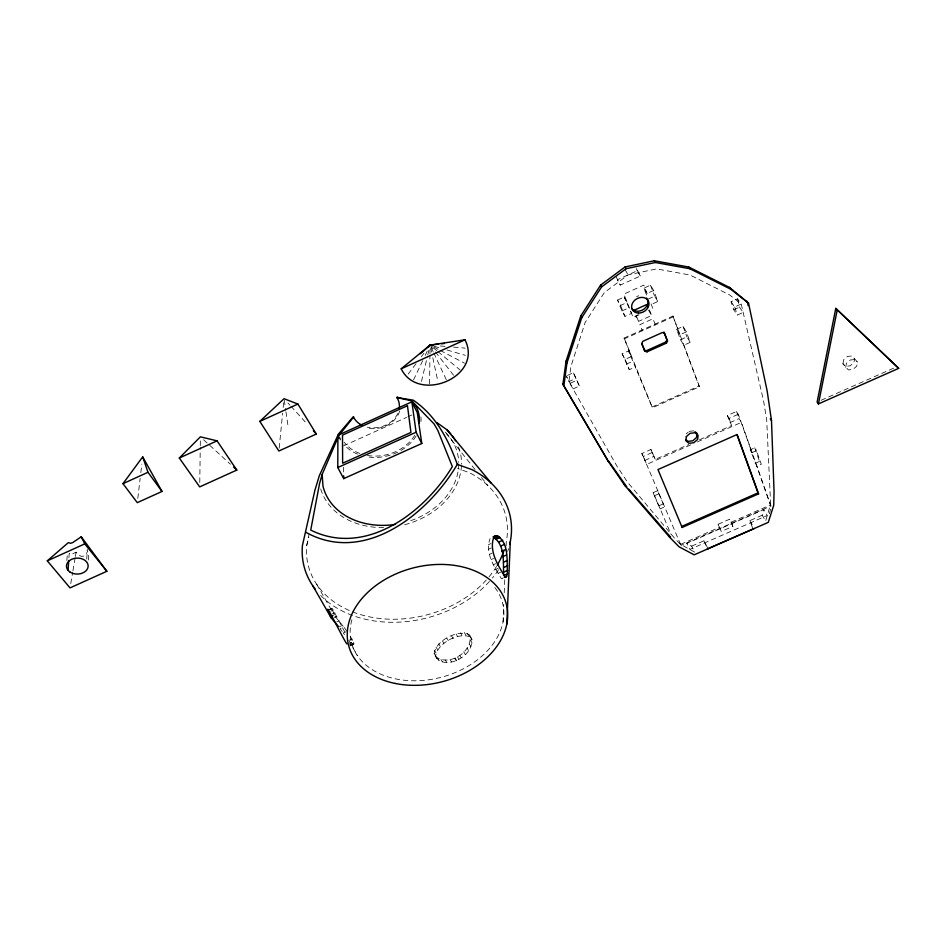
<?xml version="1.0" encoding="UTF-8"?>
<svg xmlns="http://www.w3.org/2000/svg" width="946" height="946" viewBox="0 0 946 946"><rect width="100%" height="100%" fill="white"/><g stroke="black" fill="none" stroke-linecap="round" stroke-linejoin="round"><path stroke-width="0.71" stroke-dasharray="4.73 3.55" d="M199.772 482.472L200.256 447.139M200.268 445.661L200.351 439.772M429.567 383.84L429.957 355.14M429.969 353.709L430.028 349.405M435.195 656.157C448.404 667.793 474.1 651.155 469.594 634.872C458.136 628.936 435.917 640.442 434.155 653.485C442.149 675.267 481.017 653.012 469.594 634.872M503.036 622.054L503.745 604.518M504.218 592.835L504.75 579.685M506.122 546.09L506.299 541.715A101.825 77.052 -14.4 0 0 469.382 472.681L457.592 468.483M88.451 560.044L88.829 552.76M86.76 559.121L87.292 549.366M68.916 557.679L69.212 553.469L70.997 554.51L76.106 552.192L78.695 555.018L81.332 556.354L83.851 556.071L86.051 554.214L87.789 550.903M66.87 560.481L67.296 554.628M436.721 658.593L435.68 655.921C437.454 642.913 459.626 631.443 471.073 637.356M279.176 448.097L282.618 413.236M283.185 407.419L283.906 400.158M137.797 498.365L140.162 478.333M140.836 472.61L141.853 464.025M70.749 583.611L72.7 572.176M72.937 570.757L75.136 557.904M75.373 556.473L76.106 552.192M842.921 363.772L843.702 359.681L847.486 356.441L852.05 355.968L857.502 362.105L856.698 366.208L852.902 369.437L848.337 369.91L842.921 363.772L845.582 366.327L850.135 365.842L853.907 362.625L854.711 358.534M845.665 367.367L846.457 363.264L850.265 360.012L854.841 359.527L857.502 362.105M503.13 577.9L502.279 578.857L501.203 578.349C494.179 566.867 484.813 552.511 490.063 538.617M486.315 579.981A101.825 77.052 -14.4 0 1 371.021 617.159A101.825 77.052 -14.4 0 1 306.729 545.464L309.117 533.934M421.49 381.404L427.45 356.264M427.769 354.868L429.094 349.287M306.729 545.464L308.916 537.068M737.549 298.794L739.488 307.166L743.166 312.452L737.419 315.03L733.777 309.732L731.069 301.715L737.549 298.794L741.226 304.056L763.635 401.21L766.721 420.296L770.612 504.183L765.621 521.069L762.216 515.203L763.86 509.598L686.796 543.406L689.776 549.413L767.289 515.44L763.86 509.598M769.228 513.832L770.895 508.581M350.103 645.988L349.784 643.457L353.461 641.837L349.795 635.452M351.333 645.456L353.78 644.368L353.461 641.837M413.556 379.902L422.744 360.568M425.192 355.412L427.639 350.257M408.164 374.108L416.063 363.666M421.325 356.701L423.95 353.225M686.228 433.859L688.132 432.204M731.069 301.715L734.711 306.989L741.226 304.056L729.65 294.975L690.072 275.038L656.536 268.889L628.132 274.884L604.352 292.562L585.136 322.527L570.887 366.516L568.865 381.605L617.052 466.354L627.446 482.046L674.664 538.321L679.997 543.95L694.671 552.157L691.656 546.138L686.796 543.406M640.359 275.996L637.202 270.745L617.289 279.791L620.316 285.089L640.359 275.996L635.901 267.351M617.572 300.059L624.147 297.079L627.186 302.436L620.576 305.428L617.572 300.059L621.948 310.962L624.951 316.366L631.526 313.398L624.147 297.079M646.508 295.01L643.871 288.14L650.458 285.16L653.674 290.446L657.86 301.502L651.262 304.482M653.674 290.446L647.04 293.449L643.871 288.14M621.948 310.962L628.475 308.006M648.093 299.137L654.644 296.181L657.86 301.502M343.504 445.885L406.52 417.411M407.868 416.808L411.888 414.987M638.077 314.817L635.476 315.999L638.55 321.404L651.64 315.503L649.547 310.063L652.835 308.585L650.209 301.727M639.047 314.805L633.146 317.478L623.899 294.123L643.836 285.089L648.105 296.204M622.149 353.828L625.093 359.385L631.526 356.488L624.053 338.089L672.925 316.059L699.496 386.76L652.433 407.785L628.534 350.954L622.149 353.828L629.327 369.709L635.724 366.835M624.053 338.089L624.455 338.822L673.363 316.78M567.446 375.385L573.359 372.724L575.996 378.388L568.865 381.605L566.264 375.917L573.016 388.901L579.39 386.027L573.359 372.724M676.615 329.314L683.036 326.417L686.37 331.833L690.249 342.346L683.816 345.243L680.529 339.78L676.615 329.314L679.902 334.742L686.37 331.833M570.403 383.189L576.741 380.339L579.39 386.027M733.777 309.732L739.488 307.166M626.37 364.127L632.732 361.266M680.529 339.78L686.914 336.906L690.249 342.346M652.031 407.017L699.047 386.015L699.496 386.76M690.722 444.857L646.686 464.403L641.814 453.548L650.931 449.492L655.318 459.366L688.794 444.514M699.508 439.76L731.636 425.499L727.344 415.531L736.544 411.439L738.282 414.265L751.964 452.637L756.481 450.639L761.293 464.261L756.812 466.248L750.225 449.776L754.731 447.777L756.481 450.639M641.814 453.548L643.256 456.48L652.421 452.413M727.344 415.531L729.047 418.369L738.282 414.265M644.746 460.477L653.84 456.445L655.318 459.366M729.922 422.661L739.098 418.593L741.416 422.365L770.955 505.98L681.215 545.357L680.068 543.394L681.215 545.357M697.391 441.9L741.416 422.365M329.303 609.508L331.81 608.396L333.229 610.111L345.29 633.004M329.705 609.732L332.212 608.621M330.733 611.222L333.229 610.111M332.342 613.871L334.86 612.748M488.42 544.695L490.986 543.548M821.128 400.276L894.561 367.746M334.364 617.537L336.847 616.437M488.692 549.177L491.222 548.053M336.717 621.948L339.2 620.848M489.59 554.261L492.121 553.15M339.224 626.796L341.695 625.696M491.128 559.594L493.646 558.483M347.005 631.337L343.8 626.962L340.087 628.605L342.499 631.881M653.095 492.712L657.565 490.738L659.019 493.706L654.549 495.68L653.095 492.712L658.723 505.885L660.178 508.877L664.612 506.914L657.565 490.738M493.173 564.774L495.68 563.674M345.775 631.881L343.303 632.969L345.408 636.055M495.586 569.457L498.093 568.345M498.199 573.276L500.706 572.176M349.547 640.111L352.007 639.035M658.723 505.885L663.146 503.934M755.074 463.363L759.543 461.388L761.293 464.261M350.138 644.995L352.586 643.919L353.78 644.368M350.398 645.278L354.064 643.658M718.038 524.297L729.626 519.212L731.258 522.168L732.878 526.39L721.29 531.475L718.038 524.297L721.29 531.475M680.718 544.352L719.634 527.265M731.258 522.168L770.375 504.998L756.812 466.248M691.656 546.138L703.954 540.745L708.069 548.739M752.508 527.762L749.847 520.631L762.216 515.203M689.078 431.376L693.962 430.832M440.339 345.988L446.205 346.484M453.524 347.123L465.243 348.14M434.32 346.319L441.356 348.376M446.997 350.008L465.302 355.329M433.907 347.099L439.003 349.784M440.28 350.446L464.474 363.158M350.576 642.31L352.586 643.919M433.434 347.856L436.768 350.623M437.88 351.545L460.123 369.992M203.603 439.76L230.386 464.202M287.962 402.984L289.914 405.125M290.895 406.201L307.509 424.411M334.943 616.26L343.8 626.962M475.046 469.535L444.62 431.435A69.235 54.549 -13.9 0 1 458.704 462.346M481.502 477.612L487.959 485.7M430.087 345.101L434.521 350.777M435.408 351.924L454.009 375.799M437.513 658.227L439.027 660.651M434.155 653.485L435.68 655.921M440.931 659.539L442.432 661.963M434.415 650.399L435.952 652.846M445.223 660.012L446.725 662.425M435.976 647.111L437.501 649.571M438.696 643.836L440.221 646.307M450.107 659.587L451.597 661.999M455.18 658.227L456.67 660.651M454.837 658.392L456.315 660.816M442.397 640.809L443.911 643.28M457.415 656.772L458.905 659.196M459.661 655.318L461.14 657.742M446.819 638.207L448.333 640.69M750.225 449.776L751.964 452.637M451.644 636.15L453.158 638.633M463.694 651.829L465.172 654.265M456.126 634.045L457.616 636.528M467.017 648.022L468.483 650.47M469.382 644.167L470.848 646.626M460.418 632.803L461.92 635.298M470.635 640.537L472.101 642.996M464.273 632.531L465.751 635.014M770.198 503.84L770.789 504.809M770.375 504.998L770.955 505.98M470.706 637.368L472.172 639.839M467.395 633.229L468.873 635.712M625.046 269.634L628.132 274.884M648.483 310.122L651.64 315.503M655.401 324.868L652.906 318.767L639.839 324.667L642.358 330.757M615.952 276.409L620.316 285.089M316.721 584.297L333.489 613.694M348.802 640.548L357.352 655.543M749.847 520.631L753.028 526.248M732.878 526.39L729.626 519.212M628.534 350.954L631.526 356.488M339.141 437.655L340.394 440.008M431.305 347.702L433.138 351.605M433.753 352.905L446.536 380.209M334.305 614.888L331.81 608.396M654.549 495.68L670.998 534.23M643.256 456.48L680.552 544.411M650.931 449.492L653.84 456.445M625.093 359.385L629.327 369.709M624.455 338.822L652.433 407.785M703.954 540.745L707.301 548.952M339.508 436.626L340.548 439.204M620.576 305.428L624.951 316.366M636.422 315.999L638.55 321.404M636.327 268.487L637.202 270.745M650.458 285.16L654.644 296.181M672.925 316.059L679.902 334.742M683.816 345.243L699.047 386.015M683.036 326.417L686.914 336.906M729.047 418.369L731.636 425.499M736.544 411.439L739.098 418.593M754.731 447.777L759.543 461.388M734.711 306.989L737.419 315.03M430.69 347.903L431.601 352.101M432.795 357.718L437.915 381.545M284.261 400.158L285.739 410.328M285.952 411.782L288.294 427.769M343.635 467.253L343.682 474.372M508.581 548.621A106.082 80.28 -14.4 0 1 507.671 551.412M498.554 569.74A106.082 80.28 -14.4 0 1 492.393 578.053M489.46 581.435A106.082 80.28 -14.4 0 1 320.197 594.951M458.479 446.95A72.121 56.831 -13.9 0 1 461.53 464.143M461.482 465.515A72.121 56.831 -13.9 0 1 404.439 524.758M383.65 527.549A72.121 56.831 -13.9 0 1 320.481 488.124M494.841 587.549A78.116 56.322 -14.8 0 1 435.917 678.542A78.116 56.322 -14.8 0 1 352.669 617.277M496.544 566.37A101.825 77.052 -14.4 0 1 489.129 576.717M458.727 463.777A69.235 54.549 -13.9 0 1 409.772 520.974M420.958 416.867A42.416 34.304 -13.5 0 1 420.781 423.311M416.193 435.846A42.416 34.304 -13.5 0 1 367.202 456.823M357.623 454.151A42.416 34.304 -13.5 0 1 344.167 444.738M414.738 435.349A40.725 32.933 -13.5 0 1 366.61 455.31M359.787 453.441A40.725 32.933 -13.5 0 1 344.226 442.231M397.817 413.39A24.052 19.606 -13.4 0 1 367.332 427.178M399.697 410.978A25.057 20.422 -13.4 0 1 366.989 427.959M636.575 296.559A9.082 7.343 -30.2 0 1 638.81 295.826"/><path stroke-width="1.42" d="M337.781 467.549L337.899 435.302L411.877 401.825L417.257 412.562L421.786 443.497L343.705 478.641L337.781 467.549L416.098 432.239L411.877 401.825M506.808 624.147L510.308 541.632M497.714 535.968L493.895 537.659C505.602 545.582 502.882 563.118 503.698 575.535L507.434 573.891C506.63 561.463 509.397 543.926 497.714 535.968L495.574 535.767L493.032 536.89M68.029 570.296L68.727 560.481M562.929 384.277L566.075 361.124L580.785 315.929L600.58 285.136L625.046 266.961L654.254 260.765L688.747 267.02L729.472 287.418L748.523 303.098L767.147 390.887L771.498 420.603L774.053 491.435L773.733 505.27L768.282 522.369L694.175 554.829L679.051 546.812L669.697 537.293L624.88 485.582L608.396 461.506L562.929 384.277L608.396 461.506M563.792 386.193L566.95 363.016L581.707 317.761L601.561 286.922L626.075 268.723L655.353 262.503L689.906 268.759L730.702 289.18L748.523 303.098M835.779 308.42L817.119 402.05L818.432 403.907L898.7 368.349L835.779 308.42L898.7 368.349M818.432 403.907L837.186 310.158M315.432 589.453A106.082 80.28 -14.4 0 1 302.424 545.546L314.983 489.957L319.358 475.625L338.467 434.048L352.692 417.423L353.591 417.02L353.97 417.99A24.052 19.606 -13.4 0 0 361.857 425.215M495.574 535.767L493.871 536.926C488.727 550.95 497.856 565.129 504.939 576.705L506.015 577.214L507.434 573.891M338.467 436.413L322.172 474.348L319.571 483.512L310.726 530.079C365.676 557.395 424.47 512.566 452.342 466.615L437.762 430.276L434.072 423.903L411.735 400.879L396.729 397.474L397.391 398.325A24.052 19.606 -13.4 0 1 399.283 408.282M338.975 435.361L353.591 417.02M644.297 350.138L646.425 350.718L665.795 342.003L666.906 339.969L663.867 332.022L664.518 333.122L667.557 341.068L666.433 343.114L647.04 351.829L644.912 351.25L641.684 343.564M396.729 397.474L413.284 400.182C435.763 415.519 448.392 439.382 457.308 464.391C428.183 513.832 364.683 565.069 305.842 532.279M122.98 483.666L142.704 456.871L162.003 491.447L137.288 502.657L122.98 483.666L147.978 472.291L162.003 491.447M428.337 347.419L430.087 345.101L464.994 339.815C483.572 376.768 418.345 403.989 401.199 368.81L430.087 345.101L438.684 344.131M179.302 458.03L200.398 436.827L217.048 440.848L236.819 470.067L199.701 486.883L179.302 458.03L217.048 440.848M259.819 421.384L284.048 398.704L297.884 404.048L316.307 434.048L278.881 451.006L259.819 421.384L297.884 404.048M420.261 353.792L430.087 345.101L433.02 345.349M47.3 560.848L68.313 542.637L70.678 543.276L72.818 542.531L81.226 536.784L106.863 571.278L70.016 587.892L47.3 560.848L84.762 543.879L106.863 571.278M401.199 368.81L464.994 339.815M633.347 310.595L646.39 304.695L647.655 306.847M495.125 538.428L498.932 536.737M496.343 539.196L500.15 537.505M346.898 643.93C344.699 642.239 319.535 590.446 330.58 616.544L333.063 615.444M498.92 541.94L502.716 540.261M500.611 546.102L504.407 544.423M501.758 551.187L505.542 549.52M502.716 556.674L506.488 555.006M503.426 562.208L507.186 560.54M503.851 567.411L507.6 565.755M503.934 571.963L507.683 570.308M504.384 577.344L506.867 576.256M758.574 493.859L758.006 492.878L681.628 526.461L682.137 527.466L758.574 493.859L737.123 434.486L657.955 469.571L682.137 527.466M754.305 528.495L707.301 548.952L708.069 548.739M441.546 343.8L444.407 343.481M664.518 333.122L662.377 332.519L642.878 341.305L641.778 343.351L644.912 351.25M430.087 345.101L432.913 345.917M457.308 464.391L472.007 469.642A106.082 80.28 -14.4 0 1 509.705 544.423M436.922 422.614L446.89 429.744A72.121 56.831 -13.9 0 1 450.781 433.93M685.826 439.665L687.896 441.356L692.756 440.801L696.54 437.513L697.048 433.386L694.991 431.683M233.603 467.135L236.819 470.067M628.712 489.094L670.596 537.174M313.374 430.832L316.307 434.048M312.925 585.988L331.206 617.904L338.384 626.429M608.313 460.726L626.808 486.894M446.89 429.744L491.329 483.252M397.639 397.06L398.301 397.911M411.735 400.879L416.11 406.567A40.725 32.933 -13.5 0 1 419.137 423.311M729.472 287.418L730.702 289.18M688.747 267.02L689.906 268.759M770.281 418.723L771.498 420.603M654.254 260.765L655.353 262.503M625.046 266.961L626.075 268.723M666.906 339.969L667.557 341.068M665.795 342.003L666.433 343.114M646.425 350.718L647.04 351.829M600.58 285.136L601.561 286.922M580.785 315.929L581.707 317.761M416.098 432.239L421.786 443.497M81.226 536.784L84.762 543.879M668.727 535.282L669.697 537.293M330.58 616.544L331.206 617.904M623.946 483.595L624.88 485.582M566.075 361.124L566.95 363.016M352.692 417.423L353.071 418.404M737.052 434.912L758.006 492.878M142.704 456.871L147.978 472.291M747.269 301.336L748.191 305.653M322.172 474.348L322.988 486.197A69.235 54.549 -13.9 0 0 395.546 524.38M343.694 475.803L343.705 478.641M452.519 436.153A72.121 56.831 -13.9 0 1 455.558 440.812M503.78 551.104A101.825 77.052 -14.4 0 1 497.253 565.176M646.544 298.073A9.082 7.343 -30.2 0 1 643.966 309.106A9.082 7.343 -30.2 0 1 631.987 308.834M686.335 436.614L685.85 440.753L688.96 443.284L693.82 442.74L697.628 439.429L698.136 435.302L695.038 432.748L690.154 433.292L686.335 436.614M407.466 405.728L342.511 435.125L342.641 463.233L410.931 432.44L407.466 405.728M395.061 683.426A81.533 58.711 -14.8 0 0 507.257 608.68A81.533 58.711 -14.8 0 0 380.126 582.535A81.533 58.711 -14.8 0 0 395.061 683.426M638.444 313.055A9.093 7.355 -30.2 0 0 648.578 301.514A9.093 7.355 -30.2 0 0 633.867 301.112A9.093 7.355 -30.2 0 0 638.444 313.055M69.744 571.869A10.844 7.994 -0.9 0 0 87.824 567.943A10.844 7.994 -0.9 0 0 74.332 558.412A10.844 7.994 -0.9 0 0 69.744 571.869"/></g></svg>
